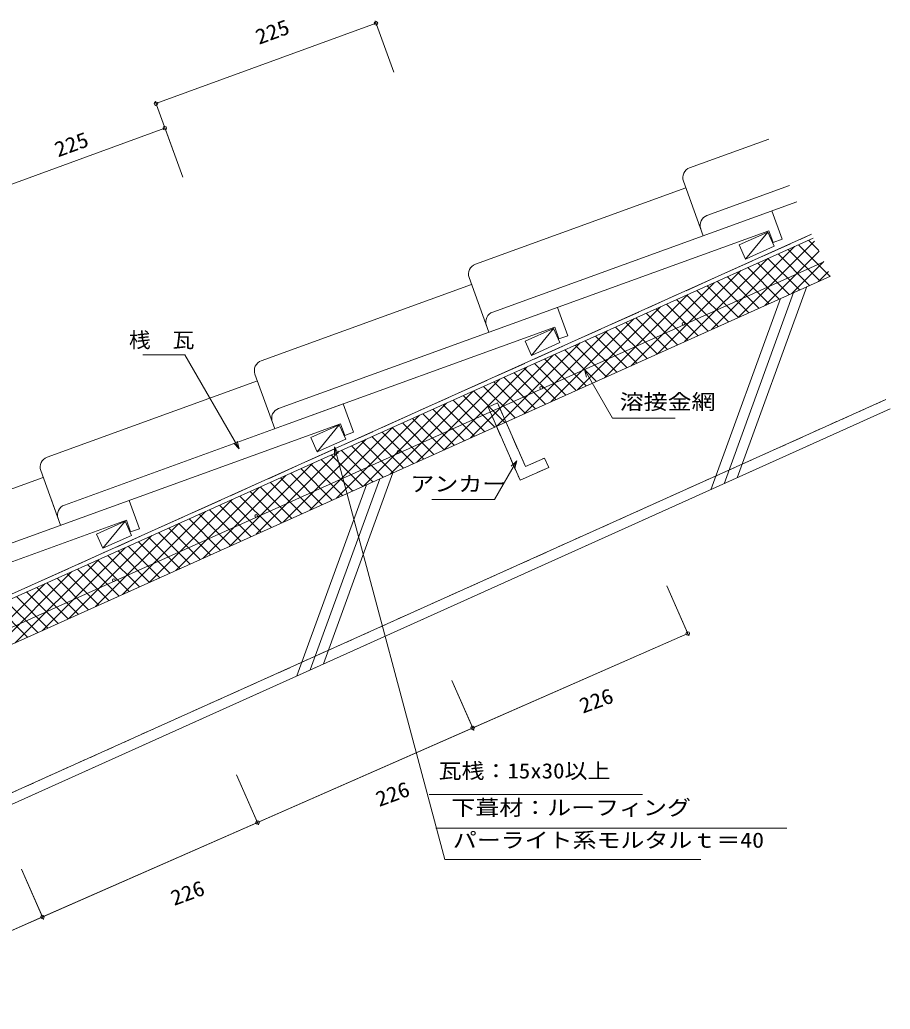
# Model space of a CAD drawing. Units: millimetres, scale not verified. Extents: x -751 to 706, y -479 to 480.
# Drawn here: x -130 to 706, y -471 to 480 of the extents above; entities that cross this region are included whole.
import ezdxf
from ezdxf.enums import TextEntityAlignment as Align

# ---------------------------------------------------------------- set-up
doc = ezdxf.new("R2010")
doc.units = ezdxf.units.MM
doc.header["$LTSCALE"] = 10
doc.linetypes.add('DASHED1', pattern=[1.8, 1.2, -0.6])
doc.linetypes.add('DASHED3', pattern=[4, 3, -1])
for name, color, linetype, lineweight in [('0-0_LAYER001', 2, 'Continuous', 18), ('0-1_LAYER003', 7, 'Continuous', 18), ('0-2_LAYER004', 7, 'DASHED1', 18), ('0-3_LAYER005', 2, 'Continuous', 18), ('0-4_LAYER006', 1, 'Continuous', 18), ('0-5_LAYER009', 2, 'Continuous', 18)]:
    doc.layers.add(name, color=color, linetype=linetype, lineweight=lineweight)
doc.styles.add('ＭＳ ゴシック', font='')
doc.styles.get('ＭＳ ゴシック').set_extended_font_data('MS Gothic')

msp = doc.modelspace()

# ---------------------------------------------------------------- linework, layer by layer
at = {"layer": '0-0_LAYER001'}
for p, q in [((0.75, 399.11), (212.1, 476.29)), ((211.24, 478.63), (229.25, 429.32)), ((-0.11, 401.46), (17.9, 352.14)), ((-201.99, 298.36), (9.35, 375.54)), ((8.5, 377.88), (26.51, 328.57)), ((588.25, 275.73), (560.9, 263.42)), ((588.25, 275.73), (567.05, 249.74)), ((594.41, 262.05), (588.25, 275.73)), ((560.9, 263.42), (567.05, 249.74)), ((567.05, 249.74), (594.41, 262.05)), ((382.55, 183.19), (355.21, 170.86)), ((382.55, 183.19), (361.37, 157.18)), ((388.72, 169.52), (382.55, 183.19)), ((355.21, 170.86), (361.37, 157.18)), ((361.37, 157.18), (388.72, 169.52)), ((176.81, 90.58), (149.45, 78.27)), ((176.81, 90.58), (155.61, 64.59)), ((182.96, 76.9), (176.81, 90.58)), ((149.45, 78.27), (155.61, 64.59)), ((155.61, 64.59), (182.96, 76.9)), ((172.09, 69.38), (278.34, -327.12)), ((-28.96, -2.02), (-56.32, -14.33)), ((-28.96, -2.02), (-50.16, -28.01)), ((-22.8, -15.7), (-28.96, -2.02)), ((-56.32, -14.33), (-50.16, -28.01)), ((-50.16, -28.01), (-22.8, -15.7)), ((512.5, -112.18), (491.38, -64.12)), ((304.93, -200.66), (511.5, -109.9)), ((305.93, -202.95), (284.81, -154.89)), ((98.36, -291.43), (304.93, -200.66)), ((99.37, -293.72), (78.25, -245.66)), ((263.31, -264.45), (468.13, -264.45)), ((-108.21, -382.2), (98.36, -291.43)), ((269.57, -296.82), (606.8, -296.82)), ((278.28, -326.91), (517.13, -326.91)), ((-107.2, -384.49), (-128.32, -336.42)), ((-107.2, -384.49), (-128.32, -336.42)), ((-108.21, -382.2), (-309.85, -470.81))]:
    msp.add_line(p, q, dxfattribs=at)
at = {"layer": '0-0_LAYER001', "color": 4}
for p, q in [((513.27, 337.55), (589.24, 365.12)), ((507.28, 324.74), (526.32, 272.26)), ((507.28, 324.74), (520.52, 288.24)), ((307.56, 244.84), (509.66, 318.16)), ((529.92, 291.65), (609.34, 320.46)), ((324.21, 198.93), (616.33, 304.92)), ((592.12, 296.13), (602.01, 268.87)), ((118.5, 106.22), (589.46, 277.08)), ((589.46, 277.08), (593.55, 265.8)), ((593.55, 265.8), (602.01, 268.87)), ((301.57, 232.03), (320.61, 179.54)), ((101.84, 152.12), (303.95, 225.45)), ((307.36, 216.05), (320.61, 179.54)), ((386.41, 203.42), (396.3, 176.16)), ((95.85, 139.31), (114.89, 86.83)), ((95.85, 139.31), (114.89, 86.83)), ((-103.87, 59.4), (98.24, 132.73)), ((190.59, 83.44), (182.13, 80.37)), ((-300.18, -29.9), (-107.47, 40.01)), ((-109.86, 46.59), (-90.82, -5.89)), ((-100.65, 21.21), (-90.82, -5.89)), ((-25.01, 17.98), (-15.12, -9.28)), ((-27.68, -1.07), (-508.1, -175.37)), ((-27.68, -1.07), (-23.59, -12.35)), ((-15.12, -9.28), (-23.59, -12.35))]:
    msp.add_line(p, q, dxfattribs=at)
for points in [[(124.29, 90.24), (383.75, 184.37), (387.84, 173.09), (396.3, 176.16)], [(-87.22, 13.5), (180.7, 110.7), (190.59, 83.44)], [(-292.93, -79.22), (178.03, 91.65), (182.13, 80.37)]]:
    msp.add_lwpolyline(points, dxfattribs=at)
at = {"layer": '0-0_LAYER001'}
msp.add_lwpolyline([(172.09, 61.88), (172.09, 69.38), (175.84, 62.89)], dxfattribs=at)
for centre in [(212.1, 476.29), (0.75, 399.11), (9.35, 375.54), (511.5, -109.9), (304.93, -200.66), (304.93, -200.66), (98.36, -291.43), (98.36, -291.43), (-108.21, -382.2), (-108.21, -382.2)]:
    msp.add_circle(centre, 1.7, dxfattribs=at)
at = {"layer": '0-0_LAYER001', "color": 4}
for centre in [(516.68, 328.15), (533.33, 282.25), (310.97, 235.44), (327.62, 189.53), (105.25, 142.72), (121.91, 96.82), (-100.46, 50), (-83.81, 4.1)]:
    msp.add_arc(centre, 10, 109.94091, 199.94091, dxfattribs=at)
at = {"layer": '0-1_LAYER003'}
for p, q in [((0.75, 399.11), (212.1, 476.29)), ((229.25, 429.32), (211.24, 478.63)), ((26.51, 328.57), (-0.11, 401.46)), ((-201.99, 298.36), (9.35, 375.54)), ((567.05, 249.74), (588.25, 275.73)), ((-365.48, -174.54), (630.42, 273.61)), ((632.06, 269.96), (-357.52, -175.35)), ((-410.03, -242.84), (648.48, 233.49)), ((625.86, 223.31), (559.04, 39.72)), ((533.59, 28.26), (600.41, 211.86)), ((546.31, 33.99), (613.13, 217.58)), ((382.55, 183.19), (361.37, 157.18)), ((-11.87, 157.76), (28.63, 157.76)), ((28.63, 157.76), (80.74, 67.5)), ((412.39, 143.7), (417.69, 138.39)), ((-348.61, -357.76), (701.82, 114.94)), ((439.27, 97.13), (499.27, 97.13)), ((176.81, 90.58), (155.61, 64.59)), ((347.32, 56.06), (345.38, 48.81)), ((148.84, -144.87), (215.66, 38.72)), ((228.38, 44.45), (161.56, -139.15)), ((202.93, 32.99), (136.11, -150.6)), ((265.79, 18.75), (325.79, 18.75)), ((-50.16, -28.01), (-28.96, -2.02)), ((512.18, -111.45), (491.38, -64.12)), ((-309.85, -470.81), (511.5, -109.9)), ((305.61, -202.22), (284.81, -154.89)), ((99.04, -292.99), (78.25, -245.66)), ((263.31, -264.45), (443.31, -264.45)), ((468.13, -264.45), (443.31, -264.45)), ((270.22, -296.82), (598.07, -296.82))]:
    msp.add_line(p, q, dxfattribs=at)
at = {"layer": '0-1_LAYER003', "color": 2}
for p, q in [((-357.72, -175.44), (632.06, 269.96)), ((625.86, 223.31), (559.04, 39.72)), ((600.41, 211.86), (533.59, 28.26)), ((613.13, 217.58), (546.31, 33.99)), ((215.66, 38.72), (148.84, -144.87)), ((228.38, 44.45), (161.56, -139.15)), ((202.93, 32.99), (136.11, -150.6))]:
    msp.add_line(p, q, dxfattribs=at)
at = {"layer": '0-1_LAYER003'}
for points in [[(560.9, 263.42), (588.25, 275.73), (594.41, 262.05), (567.05, 249.74)], [(355.21, 170.86), (382.55, 183.19), (388.72, 169.52), (361.37, 157.18)], [(350.5, 37.38), (377.94, 49.44), (373.91, 58.6), (355.63, 50.56), (328.83, 111.56), (319.67, 107.54)], [(149.45, 78.27), (155.61, 64.59), (182.96, 76.9), (176.81, 90.58)], [(-56.32, -14.33), (-28.96, -2.02), (-22.8, -15.7), (-50.16, -28.01)]]:
    msp.add_lwpolyline(points, close=True, dxfattribs=at)
for points in [[(439.27, 97.13), (412.39, 143.7), (414.33, 136.45)], [(-414.05, -233.68), (-357.72, -361.86), (-348.61, -357.76), (-344.58, -366.91), (705.93, 105.82)], [(75.44, 72.8), (80.74, 67.5), (78.8, 74.74)], [(172.09, 61.88), (172.09, 69.38), (175.84, 62.89)], [(172.09, 69.38), (278.28, -326.91), (523.9, -326.91)], [(325.79, 18.75), (347.32, 56.06), (342.02, 50.75)], [(-107.52, -383.76), (-128.32, -336.42), (-108.21, -382.2)]]:
    msp.add_lwpolyline(points, dxfattribs=at)
at = {"layer": '0-2_LAYER004', "color": 3, "linetype": 'Continuous'}
msp.add_line((-324.56, -187.93), (642.32, 247.17), dxfattribs=at)
at = {"layer": '0-2_LAYER004', "color": 2}
for p, q in [((328.83, 111.56), (319.67, 107.54)), ((319.67, 107.54), (350.5, 37.38)), ((328.83, 111.56), (355.63, 50.56)), ((355.63, 50.56), (373.91, 58.6)), ((377.94, 49.44), (373.91, 58.6)), ((350.5, 37.38), (377.94, 49.44))]:
    msp.add_line(p, q, dxfattribs=at)
at = {"layer": '0-2_LAYER004', "color": 2, "linetype": 'Continuous'}
for points in [[(414.33, 136.45), (412.39, 143.7), (417.69, 138.39)], [(412.39, 143.7), (439.27, 97.13), (499.27, 97.13)], [(347.32, 56.06), (325.79, 18.75), (265.79, 18.75)], [(342.02, 50.75), (347.32, 56.06), (345.38, 48.81)]]:
    msp.add_lwpolyline(points, dxfattribs=at)
at = {"layer": '0-2_LAYER004', "color": 3, "linetype": 'Continuous'}
for centre in [(507.43, 187.68), (370.64, 126.13), (233.85, 64.57), (97.06, 3.02), (-39.72, -58.54)]:
    msp.add_circle(centre, 1.3, dxfattribs=at)
at = {"layer": '0-3_LAYER005', "linetype": 'DASHED3'}
msp.add_line((-365.48, -174.54), (630.42, 273.61), dxfattribs=at)
at = {"layer": '0-4_LAYER006'}
for p, q in [((559.95, 193.65), (633.37, 267.07)), ((627.56, 267.94), (637.41, 258.09)), ((534.24, 182.08), (613.99, 261.83)), ((585.67, 205.22), (637.76, 257.31)), ((608.05, 259.16), (638.3, 228.91)), ((617.8, 263.55), (648.06, 233.3)), ((508.53, 170.51), (588.28, 250.26)), ((588.54, 250.38), (618.8, 220.13)), ((598.3, 254.77), (628.55, 224.52)), ((611.38, 216.79), (642.14, 247.56)), ((482.81, 158.94), (562.57, 238.69)), ((569.04, 241.6), (599.29, 211.35)), ((578.79, 245.99), (609.04, 215.74)), ((637.09, 228.36), (646.53, 237.81)), ((539.78, 228.44), (570.03, 198.19)), ((549.53, 232.83), (579.78, 202.57)), ((559.29, 237.21), (589.54, 206.96)), ((457.1, 147.37), (536.85, 227.12)), ((520.27, 219.66), (550.52, 189.41)), ((530.03, 224.05), (560.28, 193.8)), ((431.39, 135.8), (511.14, 215.55)), ((500.77, 210.88), (531.02, 180.63)), ((510.52, 215.27), (540.77, 185.02)), ((405.67, 124.23), (485.43, 203.98)), ((481.26, 202.1), (511.51, 171.85)), ((491.01, 206.49), (521.26, 176.24)), ((379.96, 112.65), (459.71, 192.41)), ((461.75, 193.33), (492, 163.07)), ((471.51, 197.71), (501.76, 167.46)), ((354.25, 101.08), (434, 180.84)), ((442.25, 184.55), (472.5, 154.3)), ((452, 188.94), (482.25, 158.69)), ((412.99, 171.38), (443.24, 141.13)), ((422.74, 175.77), (452.99, 145.52)), ((432.49, 180.16), (462.74, 149.91)), ((328.54, 89.51), (408.29, 169.27)), ((393.48, 162.6), (423.73, 132.35)), ((403.23, 166.99), (433.48, 136.74)), ((302.82, 77.94), (382.57, 157.69)), ((373.97, 153.82), (404.23, 123.57)), ((383.73, 158.21), (413.98, 127.96)), ((277.11, 66.37), (356.86, 146.12)), ((354.47, 145.05), (384.72, 114.8)), ((364.22, 149.44), (394.47, 119.18)), ((251.4, 54.8), (331.15, 134.55)), ((334.96, 136.27), (365.21, 106.02)), ((344.71, 140.66), (374.97, 110.41)), ((315.46, 127.49), (345.71, 97.24)), ((325.21, 131.88), (355.46, 101.63)), ((225.68, 43.23), (305.44, 122.98)), ((286.2, 114.32), (316.45, 84.07)), ((295.95, 118.71), (326.2, 88.46)), ((305.7, 123.1), (335.95, 92.85)), ((199.97, 31.66), (279.72, 111.41)), ((266.69, 105.55), (296.94, 75.3)), ((276.44, 109.94), (306.69, 79.68)), ((174.26, 20.09), (254.01, 99.84)), ((247.18, 96.77), (277.43, 66.52)), ((256.94, 101.16), (287.19, 70.91)), ((148.54, 8.52), (228.3, 88.27)), ((227.68, 87.99), (257.93, 57.74)), ((237.43, 92.38), (267.68, 62.13)), ((122.83, -3.05), (202.58, 76.7)), ((208.17, 79.21), (238.42, 48.96)), ((217.92, 83.6), (248.17, 53.35)), ((188.66, 70.43), (218.91, 40.18)), ((198.42, 74.82), (228.67, 44.57)), ((97.12, -14.62), (176.87, 65.13)), ((159.4, 57.27), (189.66, 27.02)), ((169.16, 61.66), (199.41, 31.41)), ((178.91, 66.05), (209.16, 35.79)), ((71.41, -26.2), (151.16, 53.56)), ((139.9, 48.49), (170.15, 18.24)), ((149.65, 52.88), (179.9, 22.63)), ((45.69, -37.77), (125.44, 41.99)), ((120.39, 39.71), (150.64, 9.46)), ((130.14, 44.1), (160.4, 13.85)), ((19.98, -49.34), (99.73, 30.42)), ((100.89, 30.93), (131.14, 0.68)), ((110.64, 35.32), (140.89, 5.07)), ((81.38, 22.16), (111.63, -8.09)), ((91.13, 26.55), (121.38, -3.71)), ((-5.73, -60.91), (74.02, 18.84)), ((61.87, 13.38), (92.12, -16.87)), ((71.63, 17.77), (101.88, -12.48)), ((-31.45, -72.48), (48.31, 7.27)), ((32.61, 0.21), (62.86, -30.04)), ((42.37, 4.6), (72.62, -25.65)), ((52.12, 8.99), (82.37, -21.26)), ((-57.16, -84.05), (22.59, -4.3)), ((13.11, -8.57), (43.36, -38.82)), ((22.86, -4.18), (53.11, -34.43)), ((-82.87, -95.62), (-3.12, -15.87)), ((-6.4, -17.34), (23.85, -47.6)), ((3.35, -12.96), (33.6, -43.21)), ((-108.59, -107.19), (-28.83, -27.44)), ((-25.91, -26.12), (4.34, -56.37)), ((-16.15, -21.73), (14.1, -51.98)), ((-45.41, -34.9), (-15.16, -65.15)), ((-35.66, -30.51), (-5.41, -60.76)), ((-134.3, -118.76), (-54.55, -39.01)), ((-64.92, -43.68), (-34.67, -73.93)), ((-55.17, -39.29), (-24.92, -69.54)), ((-160.01, -130.33), (-80.26, -50.58)), ((-94.18, -56.84), (-63.93, -87.1)), ((-84.43, -52.46), (-54.17, -82.71)), ((-74.67, -48.07), (-44.42, -78.32)), ((-185.72, -141.9), (-105.97, -62.15)), ((-113.69, -65.62), (-83.43, -95.87)), ((-103.93, -61.23), (-73.68, -91.48)), ((-133.19, -74.4), (-102.94, -104.65)), ((-123.44, -70.01), (-93.19, -100.26)), ((-152.7, -83.18), (-122.45, -113.43)), ((-142.94, -78.79), (-112.69, -109.04))]:
    msp.add_line(p, q, dxfattribs=at)
at = {"layer": '0-4_LAYER006', "color": 2}
msp.add_line((-410.03, -242.84), (648.48, 233.49), dxfattribs=at)
at = {"layer": '0-5_LAYER009', "linetype": 'DASHED1'}
msp.add_line((-357.72, -361.86), (701.82, 114.94), dxfattribs=at)
at = {"layer": '0-5_LAYER009'}
msp.add_line((-344.58, -366.91), (705.93, 105.82), dxfattribs=at)
for points in [[(80.74, 67.5), (28.63, 157.76), (-11.87, 157.76)], [(78.8, 74.74), (80.74, 67.5), (75.44, 72.8)]]:
    msp.add_lwpolyline(points, dxfattribs=at)

# ---------------------------------------------------------------- texts
at = {"layer": '0-2_LAYER004', "style": 'ＭＳ ゴシック', "width": 1.1}
for s, p in [('225', (101.17, 451.48)), ('225', (-91.82, 343.33)), ('226', (412.21, -191.06)), ('226', (216.61, -280.71)), ('226', (19.65, -375.79))]:
    msp.add_text(s, height=14.66, rotation=20.061, dxfattribs=at).set_placement(p, align=Align.BOTTOM_LEFT)
at = {"layer": '0-2_LAYER004', "style": 'ＭＳ ゴシック'}
for s, width, p in [('桟\u3000瓦', 1.05, (-25.27, 160.32)), ('溶接金網', 1.15, (446.17, 100.98)), ('アンカー', 1.15, (245.14, 22.2)), ('瓦桟：15x30以上', 1.1, (272.3, -253.54)), ('下葺材：ルーフィング', 1.15, (284.53, -288.86)), ('パーライト系モルタルｔ＝40', 1.15, (285.89, -320.1))]:
    msp.add_text(s, height=14.66, dxfattribs=dict(at, width=width)).set_placement(p, align=Align.BOTTOM_LEFT)

doc.saveas('drawing.dxf')
